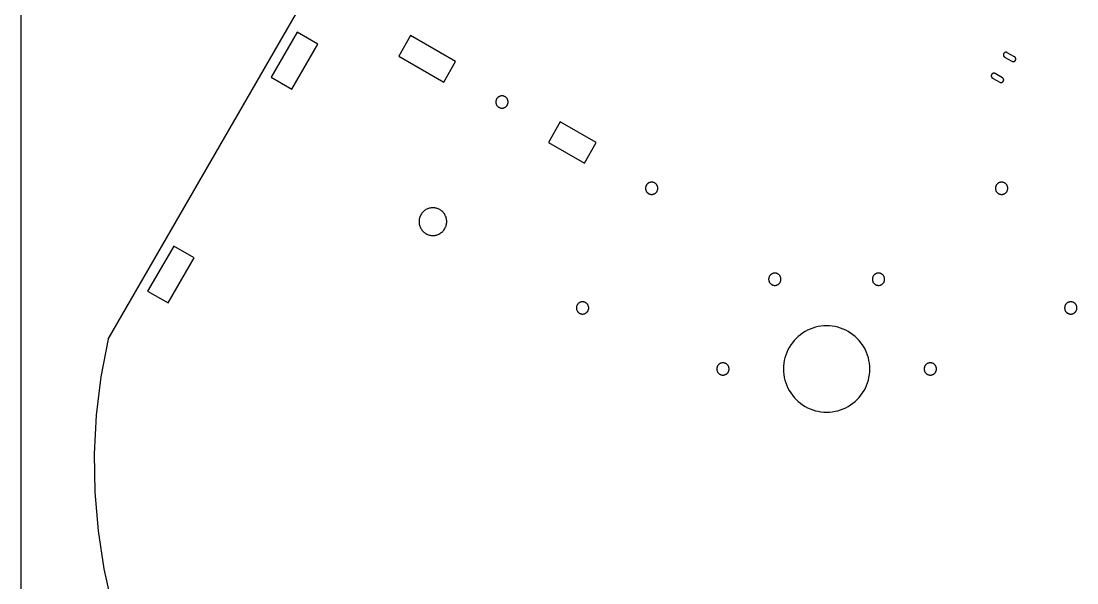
# Model space of a CAD drawing. Extents: x -22.1 to 21.9, y -13.2 to 13.2.
# Drawn here: x -22.09 to -10.07, y 0.51 to 6.91 of the extents above; entities that cross this region are included whole.
import ezdxf

# ---------------------------------------------------------------- set-up
doc = ezdxf.new("R2010")
doc.units = 0
doc.header["$MEASUREMENT"] = 0
doc.layers.get('0').update_dxf_attribs({"linetype": 'CONTINUOUS'})

msp = doc.modelspace()

# ---------------------------------------------------------------- linework, layer by layer
for p, q in [((-22.093, -13.183), (-22.093, 12.848)), ((-21.103, 3.288), (-17.292, 9.89)), ((-18.948, 6.787), (-19.244, 6.274)), ((-18.712, 6.651), (-18.948, 6.787)), ((-17.656, 6.748), (-17.791, 6.514)), ((-17.144, 6.453), (-17.656, 6.748)), ((-19.009, 6.138), (-18.712, 6.651)), ((-17.791, 6.514), (-17.279, 6.219)), ((-10.903, 6.537), (-10.904, 6.535)), ((-10.904, 6.535), (-10.904, 6.533)), ((-10.904, 6.533), (-10.904, 6.531)), ((-10.904, 6.531), (-10.904, 6.529)), ((-10.904, 6.529), (-10.904, 6.527)), ((-10.904, 6.527), (-10.904, 6.525)), ((-10.904, 6.525), (-10.904, 6.524)), ((-10.904, 6.524), (-10.904, 6.522)), ((-10.904, 6.522), (-10.903, 6.52)), ((-10.902, 6.541), (-10.903, 6.539)), ((-10.903, 6.539), (-10.903, 6.537)), ((-10.903, 6.52), (-10.902, 6.518)), ((-10.901, 6.543), (-10.902, 6.541)), ((-10.902, 6.518), (-10.902, 6.516)), ((-10.902, 6.516), (-10.901, 6.514)), ((-10.9, 6.544), (-10.901, 6.543)), ((-10.901, 6.514), (-10.9, 6.513)), ((-10.899, 6.546), (-10.9, 6.544)), ((-10.9, 6.513), (-10.898, 6.511)), ((-10.898, 6.548), (-10.899, 6.546)), ((-10.896, 6.549), (-10.898, 6.548)), ((-10.898, 6.511), (-10.897, 6.509)), ((-10.897, 6.509), (-10.896, 6.508)), ((-10.895, 6.55), (-10.896, 6.549)), ((-10.896, 6.508), (-10.894, 6.507)), ((-10.893, 6.552), (-10.895, 6.55)), ((-10.894, 6.507), (-10.893, 6.505)), ((-10.892, 6.553), (-10.893, 6.552)), ((-10.893, 6.505), (-10.891, 6.504)), ((-10.89, 6.554), (-10.892, 6.553)), ((-10.891, 6.504), (-10.89, 6.503)), ((-10.889, 6.555), (-10.89, 6.554)), ((-10.89, 6.503), (-10.808, 6.456)), ((-10.887, 6.556), (-10.889, 6.555)), ((-10.885, 6.557), (-10.887, 6.556)), ((-10.883, 6.557), (-10.885, 6.557)), ((-10.881, 6.558), (-10.883, 6.557)), ((-10.879, 6.558), (-10.881, 6.558)), ((-10.877, 6.558), (-10.879, 6.558)), ((-10.875, 6.558), (-10.877, 6.558)), ((-10.873, 6.558), (-10.875, 6.558)), ((-10.871, 6.558), (-10.873, 6.558)), ((-10.869, 6.558), (-10.871, 6.558)), ((-10.867, 6.557), (-10.869, 6.558)), ((-10.866, 6.557), (-10.867, 6.557)), ((-10.864, 6.556), (-10.866, 6.557)), ((-10.862, 6.555), (-10.864, 6.556)), ((-10.86, 6.554), (-10.862, 6.555)), ((-10.778, 6.507), (-10.86, 6.554)), ((-10.777, 6.506), (-10.778, 6.507)), ((-10.775, 6.505), (-10.777, 6.506)), ((-10.774, 6.504), (-10.775, 6.505)), ((-10.772, 6.502), (-10.774, 6.504)), ((-10.771, 6.501), (-10.772, 6.502)), ((-10.77, 6.499), (-10.771, 6.501)), ((-10.768, 6.498), (-10.77, 6.499)), ((-10.767, 6.496), (-10.768, 6.498)), ((-10.766, 6.494), (-10.767, 6.496)), ((-10.766, 6.492), (-10.766, 6.494)), ((-17.279, 6.219), (-17.144, 6.453)), ((-10.808, 6.456), (-10.806, 6.455)), ((-10.806, 6.455), (-10.804, 6.454)), ((-10.804, 6.454), (-10.802, 6.454)), ((-10.802, 6.454), (-10.801, 6.453)), ((-10.801, 6.453), (-10.799, 6.453)), ((-10.799, 6.453), (-10.797, 6.452)), ((-10.797, 6.452), (-10.795, 6.452)), ((-10.795, 6.452), (-10.793, 6.452)), ((-10.793, 6.452), (-10.791, 6.452)), ((-10.791, 6.452), (-10.789, 6.452)), ((-10.789, 6.452), (-10.787, 6.453)), ((-10.787, 6.453), (-10.785, 6.453)), ((-10.785, 6.453), (-10.783, 6.454)), ((-10.783, 6.454), (-10.781, 6.454)), ((-10.781, 6.454), (-10.779, 6.455)), ((-10.779, 6.455), (-10.778, 6.456)), ((-10.778, 6.456), (-10.776, 6.457)), ((-10.776, 6.457), (-10.775, 6.459)), ((-10.775, 6.459), (-10.773, 6.46)), ((-10.773, 6.46), (-10.772, 6.461)), ((-10.772, 6.461), (-10.77, 6.463)), ((-10.77, 6.463), (-10.769, 6.464)), ((-10.769, 6.464), (-10.768, 6.466)), ((-10.768, 6.466), (-10.767, 6.468)), ((-10.767, 6.468), (-10.766, 6.469)), ((-10.765, 6.491), (-10.766, 6.492)), ((-10.766, 6.469), (-10.765, 6.471)), ((-10.764, 6.489), (-10.765, 6.491)), ((-10.765, 6.473), (-10.764, 6.475)), ((-10.765, 6.471), (-10.765, 6.473)), ((-10.764, 6.487), (-10.764, 6.489)), ((-10.764, 6.485), (-10.764, 6.487)), ((-10.764, 6.483), (-10.764, 6.485)), ((-10.764, 6.481), (-10.764, 6.483)), ((-10.764, 6.479), (-10.764, 6.481)), ((-10.764, 6.477), (-10.764, 6.479)), ((-10.764, 6.475), (-10.764, 6.477)), ((-19.244, 6.274), (-19.009, 6.138)), ((-11.041, 6.298), (-11.042, 6.296)), ((-11.042, 6.296), (-11.042, 6.294)), ((-11.042, 6.294), (-11.042, 6.292)), ((-11.042, 6.292), (-11.042, 6.29)), ((-11.042, 6.29), (-11.042, 6.288)), ((-11.042, 6.288), (-11.042, 6.286)), ((-11.042, 6.286), (-11.042, 6.284)), ((-11.042, 6.284), (-11.041, 6.282)), ((-11.04, 6.301), (-11.041, 6.3)), ((-11.041, 6.3), (-11.041, 6.298)), ((-11.041, 6.282), (-11.041, 6.281)), ((-11.041, 6.281), (-11.04, 6.279)), ((-11.039, 6.303), (-11.04, 6.301)), ((-11.04, 6.279), (-11.039, 6.277)), ((-11.038, 6.305), (-11.039, 6.303)), ((-11.039, 6.277), (-11.038, 6.275)), ((-11.037, 6.307), (-11.038, 6.305)), ((-11.038, 6.275), (-11.037, 6.274)), ((-11.036, 6.308), (-11.037, 6.307)), ((-11.037, 6.274), (-11.036, 6.272)), ((-11.035, 6.31), (-11.036, 6.308)), ((-11.036, 6.272), (-11.035, 6.271)), ((-11.034, 6.311), (-11.035, 6.31)), ((-11.035, 6.271), (-11.034, 6.269)), ((-11.032, 6.312), (-11.034, 6.311)), ((-11.034, 6.269), (-11.032, 6.268)), ((-11.031, 6.314), (-11.032, 6.312)), ((-11.032, 6.268), (-11.031, 6.267)), ((-11.029, 6.315), (-11.031, 6.314)), ((-11.031, 6.267), (-11.029, 6.266)), ((-11.027, 6.316), (-11.029, 6.315)), ((-11.029, 6.266), (-11.027, 6.265)), ((-11.026, 6.317), (-11.027, 6.316)), ((-11.027, 6.265), (-10.946, 6.217)), ((-11.024, 6.317), (-11.026, 6.317)), ((-11.022, 6.318), (-11.024, 6.317)), ((-11.02, 6.319), (-11.022, 6.318)), ((-11.018, 6.319), (-11.02, 6.319)), ((-11.017, 6.319), (-11.018, 6.319)), ((-11.015, 6.32), (-11.017, 6.319)), ((-11.013, 6.32), (-11.015, 6.32)), ((-11.011, 6.32), (-11.013, 6.32)), ((-11.009, 6.319), (-11.011, 6.32)), ((-11.007, 6.319), (-11.009, 6.319)), ((-11.005, 6.319), (-11.007, 6.319)), ((-11.003, 6.318), (-11.005, 6.319)), ((-11.001, 6.317), (-11.003, 6.318)), ((-11, 6.317), (-11.001, 6.317)), ((-10.998, 6.316), (-11, 6.317)), ((-10.916, 6.268), (-10.998, 6.316)), ((-10.914, 6.267), (-10.916, 6.268)), ((-10.913, 6.266), (-10.914, 6.267)), ((-10.911, 6.265), (-10.913, 6.266)), ((-10.91, 6.264), (-10.911, 6.265)), ((-10.909, 6.262), (-10.91, 6.264)), ((-10.907, 6.261), (-10.909, 6.262)), ((-10.906, 6.259), (-10.907, 6.261)), ((-10.905, 6.258), (-10.906, 6.259)), ((-10.904, 6.256), (-10.905, 6.258)), ((-10.904, 6.254), (-10.904, 6.256)), ((-10.903, 6.252), (-10.904, 6.254)), ((-10.946, 6.217), (-10.944, 6.216)), ((-10.944, 6.216), (-10.942, 6.216)), ((-10.942, 6.216), (-10.94, 6.215)), ((-10.94, 6.215), (-10.939, 6.214)), ((-10.939, 6.214), (-10.937, 6.214)), ((-10.937, 6.214), (-10.935, 6.214)), ((-10.935, 6.214), (-10.933, 6.213)), ((-10.933, 6.213), (-10.931, 6.213)), ((-10.931, 6.213), (-10.929, 6.213)), ((-10.929, 6.213), (-10.927, 6.214)), ((-10.927, 6.214), (-10.925, 6.214)), ((-10.925, 6.214), (-10.923, 6.214)), ((-10.923, 6.214), (-10.921, 6.215)), ((-10.921, 6.215), (-10.92, 6.216)), ((-10.92, 6.216), (-10.918, 6.216)), ((-10.918, 6.216), (-10.916, 6.217)), ((-10.916, 6.217), (-10.914, 6.218)), ((-10.914, 6.218), (-10.913, 6.219)), ((-10.913, 6.219), (-10.911, 6.221)), ((-10.911, 6.221), (-10.91, 6.222)), ((-10.91, 6.222), (-10.909, 6.223)), ((-10.909, 6.223), (-10.907, 6.225)), ((-10.907, 6.225), (-10.906, 6.226)), ((-10.906, 6.226), (-10.905, 6.228)), ((-10.905, 6.228), (-10.904, 6.23)), ((-10.904, 6.232), (-10.903, 6.233)), ((-10.904, 6.23), (-10.904, 6.232)), ((-10.902, 6.251), (-10.903, 6.252)), ((-10.903, 6.233), (-10.902, 6.235)), ((-10.902, 6.249), (-10.902, 6.251)), ((-10.902, 6.247), (-10.902, 6.249)), ((-10.901, 6.245), (-10.902, 6.247)), ((-10.902, 6.239), (-10.901, 6.241)), ((-10.902, 6.237), (-10.902, 6.239)), ((-10.902, 6.235), (-10.902, 6.237)), ((-10.901, 6.243), (-10.901, 6.245)), ((-10.901, 6.241), (-10.901, 6.243)), ((-16.681, 6.014), (-16.683, 6.01)), ((-16.68, 6.018), (-16.681, 6.014)), ((-16.678, 6.022), (-16.68, 6.018)), ((-16.676, 6.026), (-16.678, 6.022)), ((-16.673, 6.03), (-16.676, 6.026)), ((-16.671, 6.034), (-16.673, 6.03)), ((-16.668, 6.037), (-16.671, 6.034)), ((-16.665, 6.041), (-16.668, 6.037)), ((-16.661, 6.044), (-16.665, 6.041)), ((-16.658, 6.047), (-16.661, 6.044)), ((-16.654, 6.05), (-16.658, 6.047)), ((-16.65, 6.052), (-16.654, 6.05)), ((-16.646, 6.054), (-16.65, 6.052)), ((-16.642, 6.056), (-16.646, 6.054)), ((-16.638, 6.058), (-16.642, 6.056)), ((-16.633, 6.059), (-16.638, 6.058)), ((-16.629, 6.06), (-16.633, 6.059)), ((-16.624, 6.061), (-16.629, 6.06)), ((-16.62, 6.061), (-16.624, 6.061)), ((-16.615, 6.061), (-16.62, 6.061)), ((-16.611, 6.061), (-16.615, 6.061)), ((-16.606, 6.061), (-16.611, 6.061)), ((-16.602, 6.06), (-16.606, 6.061)), ((-16.597, 6.059), (-16.602, 6.06)), ((-16.593, 6.058), (-16.597, 6.059)), ((-16.588, 6.056), (-16.593, 6.058)), ((-16.584, 6.054), (-16.588, 6.056)), ((-16.58, 6.052), (-16.584, 6.054)), ((-16.576, 6.05), (-16.58, 6.052)), ((-16.573, 6.047), (-16.576, 6.05)), ((-16.569, 6.044), (-16.573, 6.047)), ((-16.566, 6.041), (-16.569, 6.044)), ((-16.563, 6.037), (-16.566, 6.041)), ((-16.56, 6.034), (-16.563, 6.037)), ((-16.557, 6.03), (-16.56, 6.034)), ((-16.555, 6.026), (-16.557, 6.03)), ((-16.552, 6.022), (-16.555, 6.026)), ((-16.551, 6.018), (-16.552, 6.022)), ((-16.549, 6.014), (-16.551, 6.018)), ((-16.548, 6.01), (-16.549, 6.014)), ((-16.684, 6.001), (-16.685, 5.996)), ((-16.685, 5.996), (-16.685, 5.991)), ((-16.685, 5.991), (-16.685, 5.987)), ((-16.685, 5.987), (-16.684, 5.982)), ((-16.683, 6.01), (-16.684, 6.005)), ((-16.684, 6.005), (-16.684, 6.001)), ((-16.684, 5.982), (-16.684, 5.978)), ((-16.684, 5.978), (-16.683, 5.973)), ((-16.683, 5.973), (-16.681, 5.969)), ((-16.681, 5.969), (-16.68, 5.965)), ((-16.68, 5.965), (-16.678, 5.961)), ((-16.678, 5.961), (-16.676, 5.956)), ((-16.676, 5.956), (-16.673, 5.953)), ((-16.673, 5.953), (-16.671, 5.949)), ((-16.671, 5.949), (-16.668, 5.945)), ((-16.668, 5.945), (-16.665, 5.942)), ((-16.665, 5.942), (-16.661, 5.939)), ((-16.661, 5.939), (-16.658, 5.936)), ((-16.658, 5.936), (-16.654, 5.933)), ((-16.654, 5.933), (-16.65, 5.931)), ((-16.65, 5.931), (-16.646, 5.929)), ((-16.646, 5.929), (-16.642, 5.927)), ((-16.642, 5.927), (-16.638, 5.925)), ((-16.638, 5.925), (-16.633, 5.924)), ((-16.633, 5.924), (-16.629, 5.923)), ((-16.629, 5.923), (-16.624, 5.922)), ((-16.624, 5.922), (-16.62, 5.922)), ((-16.62, 5.922), (-16.615, 5.922)), ((-16.615, 5.922), (-16.611, 5.922)), ((-16.611, 5.922), (-16.606, 5.922)), ((-16.606, 5.922), (-16.602, 5.923)), ((-16.602, 5.923), (-16.597, 5.924)), ((-16.597, 5.924), (-16.593, 5.925)), ((-16.593, 5.925), (-16.588, 5.927)), ((-16.588, 5.927), (-16.584, 5.929)), ((-16.584, 5.929), (-16.58, 5.931)), ((-16.58, 5.931), (-16.576, 5.933)), ((-16.576, 5.933), (-16.573, 5.936)), ((-16.573, 5.936), (-16.569, 5.939)), ((-16.569, 5.939), (-16.566, 5.942)), ((-16.566, 5.942), (-16.563, 5.945)), ((-16.563, 5.945), (-16.56, 5.949)), ((-16.56, 5.949), (-16.557, 5.953)), ((-16.557, 5.953), (-16.555, 5.956)), ((-16.555, 5.956), (-16.552, 5.961)), ((-16.552, 5.961), (-16.551, 5.965)), ((-16.551, 5.965), (-16.549, 5.969)), ((-16.549, 5.969), (-16.548, 5.973)), ((-16.547, 6.005), (-16.548, 6.01)), ((-16.548, 5.973), (-16.547, 5.978)), ((-16.546, 6.001), (-16.547, 6.005)), ((-16.547, 5.978), (-16.546, 5.982)), ((-16.545, 5.996), (-16.546, 6.001)), ((-16.546, 5.982), (-16.545, 5.987)), ((-16.545, 5.991), (-16.545, 5.996)), ((-16.545, 5.987), (-16.545, 5.991)), ((-15.951, 5.764), (-16.086, 5.53)), ((-15.542, 5.528), (-15.951, 5.764)), ((-16.086, 5.53), (-15.677, 5.294)), ((-15.677, 5.294), (-15.542, 5.528)), ((-14.963, 5.053), (-14.966, 5.05)), ((-14.96, 5.057), (-14.963, 5.053)), ((-14.956, 5.06), (-14.96, 5.057)), ((-14.953, 5.063), (-14.956, 5.06)), ((-14.949, 5.065), (-14.953, 5.063)), ((-14.945, 5.068), (-14.949, 5.065)), ((-14.941, 5.07), (-14.945, 5.068)), ((-14.937, 5.072), (-14.941, 5.07)), ((-14.933, 5.073), (-14.937, 5.072)), ((-14.928, 5.075), (-14.933, 5.073)), ((-14.924, 5.076), (-14.928, 5.075)), ((-14.919, 5.076), (-14.924, 5.076)), ((-14.915, 5.077), (-14.919, 5.076)), ((-14.91, 5.077), (-14.915, 5.077)), ((-14.906, 5.077), (-14.91, 5.077)), ((-14.901, 5.076), (-14.906, 5.077)), ((-14.897, 5.076), (-14.901, 5.076)), ((-14.892, 5.075), (-14.897, 5.076)), ((-14.888, 5.073), (-14.892, 5.075)), ((-14.884, 5.072), (-14.888, 5.073)), ((-14.879, 5.07), (-14.884, 5.072)), ((-14.875, 5.068), (-14.879, 5.07)), ((-14.872, 5.065), (-14.875, 5.068)), ((-14.868, 5.063), (-14.872, 5.065)), ((-14.864, 5.06), (-14.868, 5.063)), ((-14.861, 5.057), (-14.864, 5.06)), ((-14.858, 5.053), (-14.861, 5.057)), ((-14.855, 5.05), (-14.858, 5.053)), ((-10.977, 5.053), (-10.98, 5.05)), ((-10.974, 5.057), (-10.977, 5.053)), ((-10.97, 5.06), (-10.974, 5.057)), ((-10.967, 5.063), (-10.97, 5.06)), ((-10.963, 5.065), (-10.967, 5.063)), ((-10.959, 5.068), (-10.963, 5.065)), ((-10.955, 5.07), (-10.959, 5.068)), ((-10.951, 5.072), (-10.955, 5.07)), ((-10.947, 5.073), (-10.951, 5.072)), ((-10.942, 5.075), (-10.947, 5.073)), ((-10.938, 5.076), (-10.942, 5.075)), ((-10.934, 5.076), (-10.938, 5.076)), ((-10.929, 5.077), (-10.934, 5.076)), ((-10.924, 5.077), (-10.929, 5.077)), ((-10.92, 5.077), (-10.924, 5.077)), ((-10.915, 5.076), (-10.92, 5.077)), ((-10.911, 5.076), (-10.915, 5.076)), ((-10.906, 5.075), (-10.911, 5.076)), ((-10.902, 5.073), (-10.906, 5.075)), ((-10.898, 5.072), (-10.902, 5.073)), ((-10.893, 5.07), (-10.898, 5.072)), ((-10.889, 5.068), (-10.893, 5.07)), ((-10.886, 5.065), (-10.889, 5.068)), ((-10.882, 5.063), (-10.886, 5.065)), ((-10.878, 5.06), (-10.882, 5.063)), ((-10.875, 5.057), (-10.878, 5.06)), ((-10.872, 5.053), (-10.875, 5.057)), ((-10.869, 5.05), (-10.872, 5.053)), ((-14.979, 5.021), (-14.98, 5.016)), ((-14.98, 5.016), (-14.98, 5.012)), ((-14.98, 5.012), (-14.98, 5.007)), ((-14.98, 5.007), (-14.98, 5.003)), ((-14.98, 5.003), (-14.98, 4.998)), ((-14.98, 4.998), (-14.979, 4.994)), ((-14.978, 5.025), (-14.979, 5.021)), ((-14.979, 4.994), (-14.978, 4.989)), ((-14.977, 5.03), (-14.978, 5.025)), ((-14.978, 4.989), (-14.977, 4.985)), ((-14.975, 5.034), (-14.977, 5.03)), ((-14.977, 4.985), (-14.975, 4.98)), ((-14.973, 5.038), (-14.975, 5.034)), ((-14.975, 4.98), (-14.973, 4.976)), ((-14.971, 5.042), (-14.973, 5.038)), ((-14.973, 4.976), (-14.971, 4.972)), ((-14.968, 5.046), (-14.971, 5.042)), ((-14.971, 4.972), (-14.968, 4.968)), ((-14.966, 5.05), (-14.968, 5.046)), ((-14.968, 4.968), (-14.966, 4.965)), ((-14.966, 4.965), (-14.963, 4.961)), ((-14.963, 4.961), (-14.96, 4.958)), ((-14.96, 4.958), (-14.956, 4.955)), ((-14.956, 4.955), (-14.953, 4.952)), ((-14.953, 4.952), (-14.949, 4.949)), ((-14.949, 4.949), (-14.945, 4.947)), ((-14.945, 4.947), (-14.941, 4.944)), ((-14.941, 4.944), (-14.937, 4.943)), ((-14.937, 4.943), (-14.933, 4.941)), ((-14.933, 4.941), (-14.928, 4.94)), ((-14.928, 4.94), (-14.924, 4.939)), ((-14.924, 4.939), (-14.919, 4.938)), ((-14.919, 4.938), (-14.915, 4.937)), ((-14.915, 4.937), (-14.91, 4.937)), ((-14.91, 4.937), (-14.906, 4.937)), ((-14.906, 4.937), (-14.901, 4.938)), ((-14.901, 4.938), (-14.897, 4.939)), ((-14.897, 4.939), (-14.892, 4.94)), ((-14.892, 4.94), (-14.888, 4.941)), ((-14.888, 4.941), (-14.884, 4.943)), ((-14.884, 4.943), (-14.879, 4.944)), ((-14.879, 4.944), (-14.875, 4.947)), ((-14.875, 4.947), (-14.872, 4.949)), ((-14.872, 4.949), (-14.868, 4.952)), ((-14.868, 4.952), (-14.864, 4.955)), ((-14.864, 4.955), (-14.861, 4.958)), ((-14.861, 4.958), (-14.858, 4.961)), ((-14.858, 4.961), (-14.855, 4.965)), ((-14.852, 5.046), (-14.855, 5.05)), ((-14.855, 4.965), (-14.852, 4.968)), ((-14.85, 5.042), (-14.852, 5.046)), ((-14.852, 4.968), (-14.85, 4.972)), ((-14.848, 5.038), (-14.85, 5.042)), ((-14.85, 4.972), (-14.848, 4.976)), ((-14.846, 5.034), (-14.848, 5.038)), ((-14.848, 4.976), (-14.846, 4.98)), ((-14.844, 5.03), (-14.846, 5.034)), ((-14.846, 4.98), (-14.844, 4.985)), ((-14.843, 5.025), (-14.844, 5.03)), ((-14.844, 4.985), (-14.843, 4.989)), ((-14.842, 5.021), (-14.843, 5.025)), ((-14.843, 4.989), (-14.842, 4.994)), ((-14.841, 5.016), (-14.842, 5.021)), ((-14.842, 4.994), (-14.841, 4.998)), ((-14.841, 5.012), (-14.841, 5.016)), ((-14.84, 5.007), (-14.841, 5.012)), ((-14.841, 5.003), (-14.84, 5.007)), ((-14.841, 4.998), (-14.841, 5.003)), ((-10.993, 5.021), (-10.994, 5.016)), ((-10.994, 5.016), (-10.994, 5.012)), ((-10.994, 5.012), (-10.994, 5.007)), ((-10.994, 5.007), (-10.994, 5.003)), ((-10.994, 5.003), (-10.994, 4.998)), ((-10.994, 4.998), (-10.993, 4.994)), ((-10.992, 5.025), (-10.993, 5.021)), ((-10.993, 4.994), (-10.992, 4.989)), ((-10.991, 5.03), (-10.992, 5.025)), ((-10.992, 4.989), (-10.991, 4.985)), ((-10.989, 5.034), (-10.991, 5.03)), ((-10.991, 4.985), (-10.989, 4.98)), ((-10.987, 5.038), (-10.989, 5.034)), ((-10.989, 4.98), (-10.987, 4.976)), ((-10.985, 5.042), (-10.987, 5.038)), ((-10.987, 4.976), (-10.985, 4.972)), ((-10.983, 5.046), (-10.985, 5.042)), ((-10.985, 4.972), (-10.983, 4.968)), ((-10.98, 5.05), (-10.983, 5.046)), ((-10.983, 4.968), (-10.98, 4.965)), ((-10.98, 4.965), (-10.977, 4.961)), ((-10.977, 4.961), (-10.974, 4.958)), ((-10.974, 4.958), (-10.97, 4.955)), ((-10.97, 4.955), (-10.967, 4.952)), ((-10.967, 4.952), (-10.963, 4.949)), ((-10.963, 4.949), (-10.959, 4.947)), ((-10.959, 4.947), (-10.955, 4.944)), ((-10.955, 4.944), (-10.951, 4.943)), ((-10.951, 4.943), (-10.947, 4.941)), ((-10.947, 4.941), (-10.942, 4.94)), ((-10.942, 4.94), (-10.938, 4.939)), ((-10.938, 4.939), (-10.934, 4.938)), ((-10.934, 4.938), (-10.929, 4.937)), ((-10.929, 4.937), (-10.924, 4.937)), ((-10.924, 4.937), (-10.92, 4.937)), ((-10.92, 4.937), (-10.915, 4.938)), ((-10.915, 4.938), (-10.911, 4.939)), ((-10.911, 4.939), (-10.906, 4.94)), ((-10.906, 4.94), (-10.902, 4.941)), ((-10.902, 4.941), (-10.898, 4.943)), ((-10.898, 4.943), (-10.893, 4.944)), ((-10.893, 4.944), (-10.889, 4.947)), ((-10.889, 4.947), (-10.886, 4.949)), ((-10.886, 4.949), (-10.882, 4.952)), ((-10.882, 4.952), (-10.878, 4.955)), ((-10.878, 4.955), (-10.875, 4.958)), ((-10.875, 4.958), (-10.872, 4.961)), ((-10.872, 4.961), (-10.869, 4.965)), ((-10.866, 5.046), (-10.869, 5.05)), ((-10.869, 4.965), (-10.866, 4.968)), ((-10.864, 5.042), (-10.866, 5.046)), ((-10.866, 4.968), (-10.864, 4.972)), ((-10.862, 5.038), (-10.864, 5.042)), ((-10.864, 4.972), (-10.862, 4.976)), ((-10.86, 5.034), (-10.862, 5.038)), ((-10.862, 4.976), (-10.86, 4.98)), ((-10.858, 5.03), (-10.86, 5.034)), ((-10.86, 4.98), (-10.858, 4.985)), ((-10.857, 5.025), (-10.858, 5.03)), ((-10.858, 4.985), (-10.857, 4.989)), ((-10.856, 5.021), (-10.857, 5.025)), ((-10.857, 4.989), (-10.856, 4.994)), ((-10.855, 5.016), (-10.856, 5.021)), ((-10.856, 4.994), (-10.855, 4.998)), ((-10.855, 5.012), (-10.855, 5.016)), ((-10.855, 5.007), (-10.855, 5.012)), ((-10.855, 5.003), (-10.855, 5.007)), ((-10.855, 4.998), (-10.855, 5.003)), ((-17.544, 4.697), (-17.548, 4.688)), ((-17.539, 4.706), (-17.544, 4.697)), ((-17.533, 4.715), (-17.539, 4.706)), ((-17.527, 4.723), (-17.533, 4.715)), ((-17.521, 4.731), (-17.527, 4.723)), ((-17.514, 4.739), (-17.521, 4.731)), ((-17.506, 4.746), (-17.514, 4.739)), ((-17.498, 4.753), (-17.506, 4.746)), ((-17.49, 4.759), (-17.498, 4.753)), ((-17.481, 4.764), (-17.49, 4.759)), ((-17.472, 4.769), (-17.481, 4.764)), ((-17.463, 4.773), (-17.472, 4.769)), ((-17.453, 4.777), (-17.463, 4.773)), ((-17.443, 4.78), (-17.453, 4.777)), ((-17.433, 4.782), (-17.443, 4.78)), ((-17.423, 4.784), (-17.433, 4.782)), ((-17.413, 4.785), (-17.423, 4.784)), ((-17.403, 4.785), (-17.413, 4.785)), ((-17.392, 4.785), (-17.403, 4.785)), ((-17.382, 4.784), (-17.392, 4.785)), ((-17.372, 4.782), (-17.382, 4.784)), ((-17.362, 4.78), (-17.372, 4.782)), ((-17.352, 4.777), (-17.362, 4.78)), ((-17.342, 4.773), (-17.352, 4.777)), ((-17.333, 4.769), (-17.342, 4.773)), ((-17.324, 4.764), (-17.333, 4.769)), ((-17.315, 4.759), (-17.324, 4.764)), ((-17.307, 4.753), (-17.315, 4.759)), ((-17.299, 4.746), (-17.307, 4.753)), ((-17.291, 4.739), (-17.299, 4.746)), ((-17.284, 4.731), (-17.291, 4.739)), ((-17.278, 4.723), (-17.284, 4.731)), ((-17.272, 4.715), (-17.278, 4.723)), ((-17.266, 4.706), (-17.272, 4.715)), ((-17.261, 4.697), (-17.266, 4.706)), ((-17.257, 4.688), (-17.261, 4.697)), ((-17.559, 4.648), (-17.56, 4.638)), ((-17.56, 4.638), (-17.56, 4.628)), ((-17.56, 4.628), (-17.56, 4.617)), ((-17.56, 4.617), (-17.559, 4.607)), ((-17.557, 4.658), (-17.559, 4.648)), ((-17.559, 4.607), (-17.557, 4.597)), ((-17.555, 4.668), (-17.557, 4.658)), ((-17.557, 4.597), (-17.555, 4.587)), ((-17.552, 4.678), (-17.555, 4.668)), ((-17.555, 4.587), (-17.552, 4.577)), ((-17.548, 4.688), (-17.552, 4.678)), ((-17.552, 4.577), (-17.548, 4.567)), ((-17.253, 4.678), (-17.257, 4.688)), ((-17.257, 4.567), (-17.253, 4.577)), ((-17.25, 4.668), (-17.253, 4.678)), ((-17.253, 4.577), (-17.25, 4.587)), ((-17.248, 4.658), (-17.25, 4.668)), ((-17.25, 4.587), (-17.248, 4.597)), ((-17.246, 4.648), (-17.248, 4.658)), ((-17.248, 4.597), (-17.246, 4.607)), ((-17.245, 4.638), (-17.246, 4.648)), ((-17.246, 4.607), (-17.245, 4.617)), ((-17.245, 4.628), (-17.245, 4.638)), ((-17.245, 4.617), (-17.245, 4.628)), ((-17.548, 4.567), (-17.544, 4.558)), ((-17.544, 4.558), (-17.539, 4.549)), ((-17.539, 4.549), (-17.533, 4.54)), ((-17.533, 4.54), (-17.527, 4.532)), ((-17.527, 4.532), (-17.521, 4.524)), ((-17.521, 4.524), (-17.514, 4.516)), ((-17.514, 4.516), (-17.506, 4.509)), ((-17.506, 4.509), (-17.498, 4.503)), ((-17.498, 4.503), (-17.49, 4.497)), ((-17.49, 4.497), (-17.481, 4.491)), ((-17.481, 4.491), (-17.472, 4.486)), ((-17.472, 4.486), (-17.463, 4.482)), ((-17.463, 4.482), (-17.453, 4.478)), ((-17.453, 4.478), (-17.443, 4.475)), ((-17.443, 4.475), (-17.433, 4.473)), ((-17.433, 4.473), (-17.423, 4.471)), ((-17.423, 4.471), (-17.413, 4.47)), ((-17.413, 4.47), (-17.403, 4.47)), ((-17.403, 4.47), (-17.392, 4.47)), ((-17.392, 4.47), (-17.382, 4.471)), ((-17.382, 4.471), (-17.372, 4.473)), ((-17.372, 4.473), (-17.362, 4.475)), ((-17.362, 4.475), (-17.352, 4.478)), ((-17.352, 4.478), (-17.342, 4.482)), ((-17.342, 4.482), (-17.333, 4.486)), ((-17.333, 4.486), (-17.324, 4.491)), ((-17.324, 4.491), (-17.315, 4.497)), ((-17.315, 4.497), (-17.307, 4.503)), ((-17.307, 4.503), (-17.299, 4.509)), ((-17.299, 4.509), (-17.291, 4.516)), ((-17.291, 4.516), (-17.284, 4.524)), ((-17.284, 4.524), (-17.278, 4.532)), ((-17.278, 4.532), (-17.272, 4.54)), ((-17.272, 4.54), (-17.266, 4.549)), ((-17.266, 4.549), (-17.261, 4.558)), ((-17.261, 4.558), (-17.257, 4.567)), ((-20.355, 4.349), (-20.652, 3.836)), ((-20.12, 4.213), (-20.355, 4.349)), ((-20.416, 3.7), (-20.12, 4.213)), ((-13.577, 3.979), (-13.578, 3.975)), ((-13.578, 3.975), (-13.578, 3.97)), ((-13.578, 3.97), (-13.578, 3.966)), ((-13.576, 3.984), (-13.577, 3.979)), ((-13.575, 3.988), (-13.576, 3.984)), ((-13.574, 3.993), (-13.575, 3.988)), ((-13.572, 3.997), (-13.574, 3.993)), ((-13.571, 4.001), (-13.572, 3.997)), ((-13.568, 4.005), (-13.571, 4.001)), ((-13.566, 4.009), (-13.568, 4.005)), ((-13.563, 4.013), (-13.566, 4.009)), ((-13.56, 4.016), (-13.563, 4.013)), ((-13.557, 4.02), (-13.56, 4.016)), ((-13.554, 4.023), (-13.557, 4.02)), ((-13.55, 4.026), (-13.554, 4.023)), ((-13.547, 4.028), (-13.55, 4.026)), ((-13.543, 4.031), (-13.547, 4.028)), ((-13.539, 4.033), (-13.543, 4.031)), ((-13.535, 4.035), (-13.539, 4.033)), ((-13.53, 4.036), (-13.535, 4.035)), ((-13.526, 4.038), (-13.53, 4.036)), ((-13.522, 4.039), (-13.526, 4.038)), ((-13.517, 4.039), (-13.522, 4.039)), ((-13.513, 4.04), (-13.517, 4.039)), ((-13.508, 4.04), (-13.513, 4.04)), ((-13.503, 4.04), (-13.508, 4.04)), ((-13.499, 4.039), (-13.503, 4.04)), ((-13.494, 4.039), (-13.499, 4.039)), ((-13.49, 4.038), (-13.494, 4.039)), ((-13.485, 4.036), (-13.49, 4.038)), ((-13.481, 4.035), (-13.485, 4.036)), ((-13.477, 4.033), (-13.481, 4.035)), ((-13.473, 4.031), (-13.477, 4.033)), ((-13.469, 4.028), (-13.473, 4.031)), ((-13.465, 4.026), (-13.469, 4.028)), ((-13.462, 4.023), (-13.465, 4.026)), ((-13.459, 4.02), (-13.462, 4.023)), ((-13.455, 4.016), (-13.459, 4.02)), ((-13.452, 4.013), (-13.455, 4.016)), ((-13.45, 4.009), (-13.452, 4.013)), ((-13.447, 4.005), (-13.45, 4.009)), ((-13.445, 4.001), (-13.447, 4.005)), ((-13.443, 3.997), (-13.445, 4.001)), ((-13.442, 3.993), (-13.443, 3.997)), ((-13.44, 3.988), (-13.442, 3.993)), ((-13.439, 3.984), (-13.44, 3.988)), ((-13.439, 3.979), (-13.439, 3.984)), ((-13.438, 3.975), (-13.439, 3.979)), ((-13.438, 3.97), (-13.438, 3.975)), ((-13.438, 3.966), (-13.438, 3.97)), ((-12.396, 3.979), (-12.397, 3.975)), ((-12.397, 3.975), (-12.397, 3.97)), ((-12.397, 3.97), (-12.397, 3.966)), ((-12.395, 3.984), (-12.396, 3.979)), ((-12.394, 3.988), (-12.395, 3.984)), ((-12.393, 3.993), (-12.394, 3.988)), ((-12.391, 3.997), (-12.393, 3.993)), ((-12.39, 4.001), (-12.391, 3.997)), ((-12.387, 4.005), (-12.39, 4.001)), ((-12.385, 4.009), (-12.387, 4.005)), ((-12.382, 4.013), (-12.385, 4.009)), ((-12.379, 4.016), (-12.382, 4.013)), ((-12.376, 4.02), (-12.379, 4.016)), ((-12.373, 4.023), (-12.376, 4.02)), ((-12.369, 4.026), (-12.373, 4.023)), ((-12.366, 4.028), (-12.369, 4.026)), ((-12.362, 4.031), (-12.366, 4.028)), ((-12.358, 4.033), (-12.362, 4.031)), ((-12.354, 4.035), (-12.358, 4.033)), ((-12.349, 4.036), (-12.354, 4.035)), ((-12.345, 4.038), (-12.349, 4.036)), ((-12.34, 4.039), (-12.345, 4.038)), ((-12.336, 4.039), (-12.34, 4.039)), ((-12.331, 4.04), (-12.336, 4.039)), ((-12.327, 4.04), (-12.331, 4.04)), ((-12.322, 4.04), (-12.327, 4.04)), ((-12.318, 4.039), (-12.322, 4.04)), ((-12.313, 4.039), (-12.318, 4.039)), ((-12.309, 4.038), (-12.313, 4.039)), ((-12.304, 4.036), (-12.309, 4.038)), ((-12.3, 4.035), (-12.304, 4.036)), ((-12.296, 4.033), (-12.3, 4.035)), ((-12.292, 4.031), (-12.296, 4.033)), ((-12.288, 4.028), (-12.292, 4.031)), ((-12.284, 4.026), (-12.288, 4.028)), ((-12.281, 4.023), (-12.284, 4.026)), ((-12.277, 4.02), (-12.281, 4.023)), ((-12.274, 4.016), (-12.277, 4.02)), ((-12.271, 4.013), (-12.274, 4.016)), ((-12.269, 4.009), (-12.271, 4.013)), ((-12.266, 4.005), (-12.269, 4.009)), ((-12.264, 4.001), (-12.266, 4.005)), ((-12.262, 3.997), (-12.264, 4.001)), ((-12.261, 3.993), (-12.262, 3.997)), ((-12.259, 3.988), (-12.261, 3.993)), ((-12.258, 3.984), (-12.259, 3.988)), ((-12.258, 3.979), (-12.258, 3.984)), ((-12.257, 3.975), (-12.258, 3.979)), ((-12.257, 3.97), (-12.257, 3.975)), ((-12.257, 3.966), (-12.257, 3.97)), ((-13.578, 3.966), (-13.577, 3.961)), ((-13.577, 3.961), (-13.576, 3.957)), ((-13.576, 3.957), (-13.575, 3.952)), ((-13.575, 3.952), (-13.574, 3.948)), ((-13.574, 3.948), (-13.572, 3.943)), ((-13.572, 3.943), (-13.571, 3.939)), ((-13.571, 3.939), (-13.568, 3.935)), ((-13.568, 3.935), (-13.566, 3.931)), ((-13.566, 3.931), (-13.563, 3.928)), ((-13.563, 3.928), (-13.56, 3.924)), ((-13.56, 3.924), (-13.557, 3.921)), ((-13.557, 3.921), (-13.554, 3.918)), ((-13.554, 3.918), (-13.55, 3.915)), ((-13.55, 3.915), (-13.547, 3.912)), ((-13.547, 3.912), (-13.543, 3.91)), ((-13.543, 3.91), (-13.539, 3.907)), ((-13.539, 3.907), (-13.535, 3.906)), ((-13.535, 3.906), (-13.53, 3.904)), ((-13.53, 3.904), (-13.526, 3.903)), ((-13.526, 3.903), (-13.522, 3.902)), ((-13.522, 3.902), (-13.517, 3.901)), ((-13.517, 3.901), (-13.513, 3.9)), ((-13.513, 3.9), (-13.508, 3.9)), ((-13.508, 3.9), (-13.503, 3.9)), ((-13.503, 3.9), (-13.499, 3.901)), ((-13.499, 3.901), (-13.494, 3.902)), ((-13.494, 3.902), (-13.49, 3.903)), ((-13.49, 3.903), (-13.485, 3.904)), ((-13.485, 3.904), (-13.481, 3.906)), ((-13.481, 3.906), (-13.477, 3.907)), ((-13.477, 3.907), (-13.473, 3.91)), ((-13.473, 3.91), (-13.469, 3.912)), ((-13.469, 3.912), (-13.465, 3.915)), ((-13.465, 3.915), (-13.462, 3.918)), ((-13.462, 3.918), (-13.459, 3.921)), ((-13.459, 3.921), (-13.455, 3.924)), ((-13.455, 3.924), (-13.452, 3.928)), ((-13.452, 3.928), (-13.45, 3.931)), ((-13.45, 3.931), (-13.447, 3.935)), ((-13.447, 3.935), (-13.445, 3.939)), ((-13.445, 3.939), (-13.443, 3.943)), ((-13.443, 3.943), (-13.442, 3.948)), ((-13.442, 3.948), (-13.44, 3.952)), ((-13.44, 3.952), (-13.439, 3.957)), ((-13.439, 3.961), (-13.438, 3.966)), ((-13.439, 3.957), (-13.439, 3.961)), ((-12.397, 3.966), (-12.396, 3.961)), ((-12.396, 3.961), (-12.395, 3.957)), ((-12.395, 3.957), (-12.394, 3.952)), ((-12.394, 3.952), (-12.393, 3.948)), ((-12.393, 3.948), (-12.391, 3.943)), ((-12.391, 3.943), (-12.39, 3.939)), ((-12.39, 3.939), (-12.387, 3.935)), ((-12.387, 3.935), (-12.385, 3.931)), ((-12.385, 3.931), (-12.382, 3.928)), ((-12.382, 3.928), (-12.379, 3.924)), ((-12.379, 3.924), (-12.376, 3.921)), ((-12.376, 3.921), (-12.373, 3.918)), ((-12.373, 3.918), (-12.369, 3.915)), ((-12.369, 3.915), (-12.366, 3.912)), ((-12.366, 3.912), (-12.362, 3.91)), ((-12.362, 3.91), (-12.358, 3.907)), ((-12.358, 3.907), (-12.354, 3.906)), ((-12.354, 3.906), (-12.349, 3.904)), ((-12.349, 3.904), (-12.345, 3.903)), ((-12.345, 3.903), (-12.34, 3.902)), ((-12.34, 3.902), (-12.336, 3.901)), ((-12.336, 3.901), (-12.331, 3.9)), ((-12.331, 3.9), (-12.327, 3.9)), ((-12.327, 3.9), (-12.322, 3.9)), ((-12.322, 3.9), (-12.318, 3.901)), ((-12.318, 3.901), (-12.313, 3.902)), ((-12.313, 3.902), (-12.309, 3.903)), ((-12.309, 3.903), (-12.304, 3.904)), ((-12.304, 3.904), (-12.3, 3.906)), ((-12.3, 3.906), (-12.296, 3.907)), ((-12.296, 3.907), (-12.292, 3.91)), ((-12.292, 3.91), (-12.288, 3.912)), ((-12.288, 3.912), (-12.284, 3.915)), ((-12.284, 3.915), (-12.281, 3.918)), ((-12.281, 3.918), (-12.277, 3.921)), ((-12.277, 3.921), (-12.274, 3.924)), ((-12.274, 3.924), (-12.271, 3.928)), ((-12.271, 3.928), (-12.269, 3.931)), ((-12.269, 3.931), (-12.266, 3.935)), ((-12.266, 3.935), (-12.264, 3.939)), ((-12.264, 3.939), (-12.262, 3.943)), ((-12.262, 3.943), (-12.261, 3.948)), ((-12.261, 3.948), (-12.259, 3.952)), ((-12.259, 3.952), (-12.258, 3.957)), ((-12.258, 3.961), (-12.257, 3.966)), ((-12.258, 3.957), (-12.258, 3.961)), ((-20.652, 3.836), (-20.416, 3.7)), ((-15.767, 3.652), (-15.768, 3.648)), ((-15.768, 3.648), (-15.768, 3.643)), ((-15.768, 3.643), (-15.768, 3.639)), ((-15.768, 3.639), (-15.767, 3.634)), ((-15.766, 3.657), (-15.767, 3.652)), ((-15.767, 3.634), (-15.766, 3.63)), ((-15.765, 3.661), (-15.766, 3.657)), ((-15.766, 3.63), (-15.765, 3.625)), ((-15.764, 3.666), (-15.765, 3.661)), ((-15.765, 3.625), (-15.764, 3.621)), ((-15.762, 3.67), (-15.764, 3.666)), ((-15.764, 3.621), (-15.762, 3.617)), ((-15.76, 3.674), (-15.762, 3.67)), ((-15.762, 3.617), (-15.76, 3.612)), ((-15.758, 3.678), (-15.76, 3.674)), ((-15.76, 3.612), (-15.758, 3.608)), ((-15.756, 3.682), (-15.758, 3.678)), ((-15.758, 3.608), (-15.756, 3.605)), ((-15.753, 3.686), (-15.756, 3.682)), ((-15.75, 3.689), (-15.753, 3.686)), ((-15.747, 3.693), (-15.75, 3.689)), ((-15.744, 3.696), (-15.747, 3.693)), ((-15.74, 3.699), (-15.744, 3.696)), ((-15.737, 3.701), (-15.74, 3.699)), ((-15.733, 3.704), (-15.737, 3.701)), ((-15.729, 3.706), (-15.733, 3.704)), ((-15.725, 3.708), (-15.729, 3.706)), ((-15.72, 3.71), (-15.725, 3.708)), ((-15.716, 3.711), (-15.72, 3.71)), ((-15.711, 3.712), (-15.716, 3.711)), ((-15.707, 3.713), (-15.711, 3.712)), ((-15.702, 3.713), (-15.707, 3.713)), ((-15.698, 3.713), (-15.702, 3.713)), ((-15.693, 3.713), (-15.698, 3.713)), ((-15.689, 3.713), (-15.693, 3.713)), ((-15.684, 3.712), (-15.689, 3.713)), ((-15.68, 3.711), (-15.684, 3.712)), ((-15.675, 3.71), (-15.68, 3.711)), ((-15.671, 3.708), (-15.675, 3.71)), ((-15.667, 3.706), (-15.671, 3.708)), ((-15.663, 3.704), (-15.667, 3.706)), ((-15.659, 3.701), (-15.663, 3.704)), ((-15.655, 3.699), (-15.659, 3.701)), ((-15.652, 3.696), (-15.655, 3.699)), ((-15.648, 3.693), (-15.652, 3.696)), ((-15.645, 3.689), (-15.648, 3.693)), ((-15.642, 3.686), (-15.645, 3.689)), ((-15.64, 3.682), (-15.642, 3.686)), ((-15.637, 3.678), (-15.64, 3.682)), ((-15.64, 3.605), (-15.637, 3.608)), ((-15.635, 3.674), (-15.637, 3.678)), ((-15.637, 3.608), (-15.635, 3.612)), ((-15.633, 3.67), (-15.635, 3.674)), ((-15.635, 3.612), (-15.633, 3.617)), ((-15.632, 3.666), (-15.633, 3.67)), ((-15.633, 3.617), (-15.632, 3.621)), ((-15.63, 3.661), (-15.632, 3.666)), ((-15.632, 3.621), (-15.63, 3.625)), ((-15.629, 3.657), (-15.63, 3.661)), ((-15.63, 3.625), (-15.629, 3.63)), ((-15.628, 3.652), (-15.629, 3.657)), ((-15.629, 3.63), (-15.628, 3.634)), ((-15.628, 3.648), (-15.628, 3.652)), ((-15.628, 3.643), (-15.628, 3.648)), ((-15.628, 3.639), (-15.628, 3.643)), ((-15.628, 3.634), (-15.628, 3.639)), ((-10.206, 3.652), (-10.207, 3.648)), ((-10.207, 3.648), (-10.207, 3.643)), ((-10.207, 3.643), (-10.207, 3.639)), ((-10.207, 3.639), (-10.206, 3.634)), ((-10.204, 3.661), (-10.206, 3.657)), ((-10.206, 3.657), (-10.206, 3.652)), ((-10.206, 3.634), (-10.206, 3.63)), ((-10.206, 3.63), (-10.204, 3.625)), ((-10.203, 3.666), (-10.204, 3.661)), ((-10.204, 3.625), (-10.203, 3.621)), ((-10.202, 3.67), (-10.203, 3.666)), ((-10.203, 3.621), (-10.202, 3.617)), ((-10.2, 3.674), (-10.202, 3.67)), ((-10.202, 3.617), (-10.2, 3.612)), ((-10.198, 3.678), (-10.2, 3.674)), ((-10.2, 3.612), (-10.198, 3.608)), ((-10.195, 3.682), (-10.198, 3.678)), ((-10.198, 3.608), (-10.195, 3.605)), ((-10.192, 3.686), (-10.195, 3.682)), ((-10.19, 3.689), (-10.192, 3.686)), ((-10.186, 3.693), (-10.19, 3.689)), ((-10.183, 3.696), (-10.186, 3.693)), ((-10.18, 3.699), (-10.183, 3.696)), ((-10.176, 3.701), (-10.18, 3.699)), ((-10.172, 3.704), (-10.176, 3.701)), ((-10.168, 3.706), (-10.172, 3.704)), ((-10.164, 3.708), (-10.168, 3.706)), ((-10.159, 3.71), (-10.164, 3.708)), ((-10.155, 3.711), (-10.159, 3.71)), ((-10.151, 3.712), (-10.155, 3.711)), ((-10.146, 3.713), (-10.151, 3.712)), ((-10.142, 3.713), (-10.146, 3.713)), ((-10.137, 3.713), (-10.142, 3.713)), ((-10.132, 3.713), (-10.137, 3.713)), ((-10.128, 3.713), (-10.132, 3.713)), ((-10.123, 3.712), (-10.128, 3.713)), ((-10.119, 3.711), (-10.123, 3.712)), ((-10.115, 3.71), (-10.119, 3.711)), ((-10.11, 3.708), (-10.115, 3.71)), ((-10.106, 3.706), (-10.11, 3.708)), ((-10.102, 3.704), (-10.106, 3.706)), ((-10.098, 3.701), (-10.102, 3.704)), ((-10.094, 3.699), (-10.098, 3.701)), ((-10.091, 3.696), (-10.094, 3.699)), ((-10.088, 3.693), (-10.091, 3.696)), ((-10.084, 3.689), (-10.088, 3.693)), ((-10.082, 3.686), (-10.084, 3.689)), ((-10.079, 3.682), (-10.082, 3.686)), ((-10.076, 3.678), (-10.079, 3.682)), ((-10.079, 3.605), (-10.076, 3.608)), ((-10.074, 3.674), (-10.076, 3.678)), ((-10.076, 3.608), (-10.074, 3.612)), ((-10.072, 3.67), (-10.074, 3.674)), ((-10.074, 3.612), (-10.072, 3.617)), ((-10.071, 3.666), (-10.072, 3.67)), ((-10.072, 3.617), (-10.071, 3.621)), ((-10.069, 3.661), (-10.071, 3.666)), ((-10.071, 3.621), (-10.069, 3.625)), ((-10.068, 3.657), (-10.069, 3.661)), ((-10.069, 3.625), (-10.068, 3.63)), ((-10.068, 3.652), (-10.068, 3.657)), ((-10.067, 3.648), (-10.068, 3.652)), ((-10.068, 3.634), (-10.067, 3.639)), ((-10.068, 3.63), (-10.068, 3.634)), ((-10.067, 3.643), (-10.067, 3.648)), ((-10.067, 3.639), (-10.067, 3.643)), ((-15.756, 3.605), (-15.753, 3.601)), ((-15.753, 3.601), (-15.75, 3.597)), ((-15.75, 3.597), (-15.747, 3.594)), ((-15.747, 3.594), (-15.744, 3.591)), ((-15.744, 3.591), (-15.74, 3.588)), ((-15.74, 3.588), (-15.737, 3.585)), ((-15.737, 3.585), (-15.733, 3.583)), ((-15.733, 3.583), (-15.729, 3.581)), ((-15.729, 3.581), (-15.725, 3.579)), ((-15.725, 3.579), (-15.72, 3.577)), ((-15.72, 3.577), (-15.716, 3.576)), ((-15.716, 3.576), (-15.711, 3.575)), ((-15.711, 3.575), (-15.707, 3.574)), ((-15.707, 3.574), (-15.702, 3.574)), ((-15.702, 3.574), (-15.698, 3.573)), ((-15.698, 3.573), (-15.693, 3.574)), ((-15.693, 3.574), (-15.689, 3.574)), ((-15.689, 3.574), (-15.684, 3.575)), ((-15.684, 3.575), (-15.68, 3.576)), ((-15.68, 3.576), (-15.675, 3.577)), ((-15.675, 3.577), (-15.671, 3.579)), ((-15.671, 3.579), (-15.667, 3.581)), ((-15.667, 3.581), (-15.663, 3.583)), ((-15.663, 3.583), (-15.659, 3.585)), ((-15.659, 3.585), (-15.655, 3.588)), ((-15.655, 3.588), (-15.652, 3.591)), ((-15.652, 3.591), (-15.648, 3.594)), ((-15.648, 3.594), (-15.645, 3.597)), ((-15.645, 3.597), (-15.642, 3.601)), ((-15.642, 3.601), (-15.64, 3.605)), ((-10.195, 3.605), (-10.192, 3.601)), ((-10.192, 3.601), (-10.19, 3.597)), ((-10.19, 3.597), (-10.186, 3.594)), ((-10.186, 3.594), (-10.183, 3.591)), ((-10.183, 3.591), (-10.18, 3.588)), ((-10.18, 3.588), (-10.176, 3.585)), ((-10.176, 3.585), (-10.172, 3.583)), ((-10.172, 3.583), (-10.168, 3.581)), ((-10.168, 3.581), (-10.164, 3.579)), ((-10.164, 3.579), (-10.159, 3.577)), ((-10.159, 3.577), (-10.155, 3.576)), ((-10.155, 3.576), (-10.151, 3.575)), ((-10.151, 3.575), (-10.146, 3.574)), ((-10.146, 3.574), (-10.142, 3.574)), ((-10.142, 3.574), (-10.137, 3.573)), ((-10.137, 3.573), (-10.132, 3.574)), ((-10.132, 3.574), (-10.128, 3.574)), ((-10.128, 3.574), (-10.123, 3.575)), ((-10.123, 3.575), (-10.119, 3.576)), ((-10.119, 3.576), (-10.115, 3.577)), ((-10.115, 3.577), (-10.11, 3.579)), ((-10.11, 3.579), (-10.106, 3.581)), ((-10.106, 3.581), (-10.102, 3.583)), ((-10.102, 3.583), (-10.098, 3.585)), ((-10.098, 3.585), (-10.094, 3.588)), ((-10.094, 3.588), (-10.091, 3.591)), ((-10.091, 3.591), (-10.088, 3.594)), ((-10.088, 3.594), (-10.084, 3.597)), ((-10.084, 3.597), (-10.082, 3.601)), ((-10.082, 3.601), (-10.079, 3.605)), ((-13.163, 3.374), (-13.191, 3.356)), ((-13.135, 3.389), (-13.163, 3.374)), ((-13.106, 3.402), (-13.135, 3.389)), ((-13.076, 3.413), (-13.106, 3.402)), ((-13.045, 3.423), (-13.076, 3.413)), ((-13.013, 3.43), (-13.045, 3.423)), ((-12.982, 3.435), (-13.013, 3.43)), ((-12.95, 3.438), (-12.982, 3.435)), ((-12.917, 3.439), (-12.95, 3.438)), ((-12.885, 3.438), (-12.917, 3.439)), ((-12.853, 3.435), (-12.885, 3.438)), ((-12.821, 3.43), (-12.853, 3.435)), ((-12.79, 3.423), (-12.821, 3.43)), ((-12.759, 3.413), (-12.79, 3.423)), ((-12.729, 3.402), (-12.759, 3.413)), ((-12.7, 3.389), (-12.729, 3.402)), ((-12.671, 3.374), (-12.7, 3.389)), ((-12.644, 3.356), (-12.671, 3.374)), ((-21.103, 3.288), (-21.185, 2.856)), ((-13.287, 3.272), (-13.308, 3.247)), ((-13.265, 3.295), (-13.287, 3.272)), ((-13.242, 3.317), (-13.265, 3.295)), ((-13.217, 3.338), (-13.242, 3.317)), ((-13.191, 3.356), (-13.217, 3.338)), ((-12.618, 3.338), (-12.644, 3.356)), ((-12.593, 3.317), (-12.618, 3.338)), ((-12.569, 3.295), (-12.593, 3.317)), ((-12.547, 3.272), (-12.569, 3.295)), ((-12.527, 3.247), (-12.547, 3.272)), ((-13.372, 3.136), (-13.383, 3.105)), ((-13.359, 3.165), (-13.372, 3.136)), ((-13.344, 3.193), (-13.359, 3.165)), ((-13.327, 3.221), (-13.344, 3.193)), ((-13.308, 3.247), (-13.327, 3.221)), ((-12.508, 3.221), (-12.527, 3.247)), ((-12.491, 3.193), (-12.508, 3.221)), ((-12.476, 3.165), (-12.491, 3.193)), ((-12.463, 3.136), (-12.476, 3.165)), ((-12.451, 3.105), (-12.463, 3.136)), ((-14.133, 3.008), (-14.137, 3.005)), ((-14.129, 3.01), (-14.133, 3.008)), ((-14.125, 3.012), (-14.129, 3.01)), ((-14.121, 3.013), (-14.125, 3.012)), ((-14.117, 3.015), (-14.121, 3.013)), ((-14.112, 3.016), (-14.117, 3.015)), ((-14.108, 3.017), (-14.112, 3.016)), ((-14.103, 3.017), (-14.108, 3.017)), ((-14.098, 3.017), (-14.103, 3.017)), ((-14.094, 3.017), (-14.098, 3.017)), ((-14.089, 3.017), (-14.094, 3.017)), ((-14.085, 3.016), (-14.089, 3.017)), ((-14.08, 3.015), (-14.085, 3.016)), ((-14.076, 3.013), (-14.08, 3.015)), ((-14.072, 3.012), (-14.076, 3.013)), ((-14.068, 3.01), (-14.072, 3.012)), ((-14.064, 3.008), (-14.068, 3.01)), ((-14.06, 3.005), (-14.064, 3.008)), ((-13.405, 3.012), (-13.408, 2.979)), ((-13.4, 3.043), (-13.405, 3.012)), ((-13.393, 3.075), (-13.4, 3.043)), ((-13.383, 3.105), (-13.393, 3.075)), ((-12.442, 3.075), (-12.451, 3.105)), ((-12.435, 3.043), (-12.442, 3.075)), ((-12.429, 3.012), (-12.435, 3.043)), ((-12.426, 2.979), (-12.429, 3.012)), ((-11.771, 3.008), (-11.775, 3.005)), ((-11.767, 3.01), (-11.771, 3.008)), ((-11.763, 3.012), (-11.767, 3.01)), ((-11.759, 3.013), (-11.763, 3.012)), ((-11.754, 3.015), (-11.759, 3.013)), ((-11.75, 3.016), (-11.754, 3.015)), ((-11.745, 3.017), (-11.75, 3.016)), ((-11.741, 3.017), (-11.745, 3.017)), ((-11.736, 3.017), (-11.741, 3.017)), ((-11.732, 3.017), (-11.736, 3.017)), ((-11.727, 3.017), (-11.732, 3.017)), ((-11.723, 3.016), (-11.727, 3.017)), ((-11.718, 3.015), (-11.723, 3.016)), ((-11.714, 3.013), (-11.718, 3.015)), ((-11.71, 3.012), (-11.714, 3.013)), ((-11.705, 3.01), (-11.71, 3.012)), ((-11.701, 3.008), (-11.705, 3.01)), ((-11.697, 3.005), (-11.701, 3.008)), ((-14.167, 2.961), (-14.168, 2.956)), ((-14.168, 2.956), (-14.168, 2.952)), ((-14.168, 2.952), (-14.168, 2.947)), ((-14.168, 2.947), (-14.168, 2.943)), ((-14.168, 2.943), (-14.168, 2.938)), ((-14.168, 2.938), (-14.167, 2.934)), ((-14.166, 2.965), (-14.167, 2.961)), ((-14.167, 2.934), (-14.166, 2.929)), ((-14.165, 2.97), (-14.166, 2.965)), ((-14.166, 2.929), (-14.165, 2.925)), ((-14.163, 2.974), (-14.165, 2.97)), ((-14.165, 2.925), (-14.163, 2.921)), ((-14.161, 2.978), (-14.163, 2.974)), ((-14.163, 2.921), (-14.161, 2.916)), ((-14.159, 2.982), (-14.161, 2.978)), ((-14.161, 2.916), (-14.159, 2.912)), ((-14.157, 2.986), (-14.159, 2.982)), ((-14.159, 2.912), (-14.157, 2.908)), ((-14.154, 2.99), (-14.157, 2.986)), ((-14.157, 2.908), (-14.154, 2.905)), ((-14.151, 2.993), (-14.154, 2.99)), ((-14.154, 2.905), (-14.151, 2.901)), ((-14.148, 2.997), (-14.151, 2.993)), ((-14.151, 2.901), (-14.148, 2.898)), ((-14.145, 3), (-14.148, 2.997)), ((-14.148, 2.898), (-14.145, 2.895)), ((-14.141, 3.003), (-14.145, 3)), ((-14.145, 2.895), (-14.141, 2.892)), ((-14.137, 3.005), (-14.141, 3.003)), ((-14.141, 2.892), (-14.137, 2.889)), ((-14.137, 2.889), (-14.133, 2.887)), ((-14.133, 2.887), (-14.129, 2.885)), ((-14.068, 2.885), (-14.064, 2.887)), ((-14.064, 2.887), (-14.06, 2.889)), ((-14.056, 3.003), (-14.06, 3.005)), ((-14.06, 2.889), (-14.056, 2.892)), ((-14.052, 3), (-14.056, 3.003)), ((-14.056, 2.892), (-14.052, 2.895)), ((-14.049, 2.997), (-14.052, 3)), ((-14.052, 2.895), (-14.049, 2.898)), ((-14.046, 2.993), (-14.049, 2.997)), ((-14.049, 2.898), (-14.046, 2.901)), ((-14.043, 2.99), (-14.046, 2.993)), ((-14.046, 2.901), (-14.043, 2.905)), ((-14.04, 2.986), (-14.043, 2.99)), ((-14.043, 2.905), (-14.04, 2.908)), ((-14.038, 2.982), (-14.04, 2.986)), ((-14.04, 2.908), (-14.038, 2.912)), ((-14.036, 2.978), (-14.038, 2.982)), ((-14.038, 2.912), (-14.036, 2.916)), ((-14.034, 2.974), (-14.036, 2.978)), ((-14.036, 2.916), (-14.034, 2.921)), ((-14.032, 2.97), (-14.034, 2.974)), ((-14.034, 2.921), (-14.032, 2.925)), ((-14.031, 2.965), (-14.032, 2.97)), ((-14.032, 2.925), (-14.031, 2.929)), ((-14.03, 2.961), (-14.031, 2.965)), ((-14.031, 2.929), (-14.03, 2.934)), ((-14.029, 2.956), (-14.03, 2.961)), ((-14.03, 2.934), (-14.029, 2.938)), ((-14.029, 2.952), (-14.029, 2.956)), ((-14.029, 2.947), (-14.029, 2.952)), ((-14.029, 2.943), (-14.029, 2.947)), ((-14.029, 2.938), (-14.029, 2.943)), ((-13.408, 2.979), (-13.41, 2.947)), ((-13.41, 2.947), (-13.408, 2.915)), ((-13.408, 2.915), (-13.405, 2.883)), ((-12.429, 2.883), (-12.426, 2.915)), ((-12.425, 2.947), (-12.426, 2.979)), ((-12.426, 2.915), (-12.425, 2.947)), ((-11.805, 2.961), (-11.806, 2.956)), ((-11.806, 2.956), (-11.806, 2.952)), ((-11.806, 2.952), (-11.806, 2.947)), ((-11.806, 2.947), (-11.806, 2.943)), ((-11.806, 2.943), (-11.806, 2.938)), ((-11.806, 2.938), (-11.805, 2.934)), ((-11.804, 2.965), (-11.805, 2.961)), ((-11.805, 2.934), (-11.804, 2.929)), ((-11.802, 2.97), (-11.804, 2.965)), ((-11.804, 2.929), (-11.802, 2.925)), ((-11.801, 2.974), (-11.802, 2.97)), ((-11.802, 2.925), (-11.801, 2.921)), ((-11.799, 2.978), (-11.801, 2.974)), ((-11.801, 2.921), (-11.799, 2.916)), ((-11.797, 2.982), (-11.799, 2.978)), ((-11.799, 2.916), (-11.797, 2.912)), ((-11.794, 2.986), (-11.797, 2.982)), ((-11.797, 2.912), (-11.794, 2.908)), ((-11.792, 2.99), (-11.794, 2.986)), ((-11.794, 2.908), (-11.792, 2.905)), ((-11.789, 2.993), (-11.792, 2.99)), ((-11.792, 2.905), (-11.789, 2.901)), ((-11.786, 2.997), (-11.789, 2.993)), ((-11.789, 2.901), (-11.786, 2.898)), ((-11.782, 3), (-11.786, 2.997)), ((-11.786, 2.898), (-11.782, 2.895)), ((-11.779, 3.003), (-11.782, 3)), ((-11.782, 2.895), (-11.779, 2.892)), ((-11.775, 3.005), (-11.779, 3.003)), ((-11.779, 2.892), (-11.775, 2.889)), ((-11.775, 2.889), (-11.771, 2.887)), ((-11.771, 2.887), (-11.767, 2.885)), ((-11.705, 2.885), (-11.701, 2.887)), ((-11.701, 2.887), (-11.697, 2.889)), ((-11.694, 3.003), (-11.697, 3.005)), ((-11.697, 2.889), (-11.694, 2.892)), ((-11.69, 3), (-11.694, 3.003)), ((-11.694, 2.892), (-11.69, 2.895)), ((-11.687, 2.997), (-11.69, 3)), ((-11.69, 2.895), (-11.687, 2.898)), ((-11.684, 2.993), (-11.687, 2.997)), ((-11.687, 2.898), (-11.684, 2.901)), ((-11.681, 2.99), (-11.684, 2.993)), ((-11.684, 2.901), (-11.681, 2.905)), ((-11.678, 2.986), (-11.681, 2.99)), ((-11.681, 2.905), (-11.678, 2.908)), ((-11.676, 2.982), (-11.678, 2.986)), ((-11.678, 2.908), (-11.676, 2.912)), ((-11.674, 2.978), (-11.676, 2.982)), ((-11.676, 2.912), (-11.674, 2.916)), ((-11.672, 2.974), (-11.674, 2.978)), ((-11.674, 2.916), (-11.672, 2.921)), ((-11.67, 2.97), (-11.672, 2.974)), ((-11.672, 2.921), (-11.67, 2.925)), ((-11.669, 2.965), (-11.67, 2.97)), ((-11.67, 2.925), (-11.669, 2.929)), ((-11.668, 2.961), (-11.669, 2.965)), ((-11.669, 2.929), (-11.668, 2.934)), ((-11.667, 2.956), (-11.668, 2.961)), ((-11.668, 2.934), (-11.667, 2.938)), ((-11.667, 2.952), (-11.667, 2.956)), ((-11.666, 2.947), (-11.667, 2.952)), ((-11.667, 2.943), (-11.666, 2.947)), ((-11.667, 2.938), (-11.667, 2.943)), ((-21.185, 2.856), (-21.237, 2.42)), ((-14.129, 2.885), (-14.125, 2.883)), ((-14.125, 2.883), (-14.121, 2.881)), ((-14.121, 2.881), (-14.117, 2.88)), ((-14.117, 2.88), (-14.112, 2.879)), ((-14.112, 2.879), (-14.108, 2.878)), ((-14.108, 2.878), (-14.103, 2.878)), ((-14.103, 2.878), (-14.098, 2.877)), ((-14.098, 2.877), (-14.094, 2.878)), ((-14.094, 2.878), (-14.089, 2.878)), ((-14.089, 2.878), (-14.085, 2.879)), ((-14.085, 2.879), (-14.08, 2.88)), ((-14.08, 2.88), (-14.076, 2.881)), ((-14.076, 2.881), (-14.072, 2.883)), ((-14.072, 2.883), (-14.068, 2.885)), ((-13.405, 2.883), (-13.4, 2.851)), ((-13.4, 2.851), (-13.393, 2.82)), ((-13.393, 2.82), (-13.383, 2.789)), ((-13.383, 2.789), (-13.372, 2.759)), ((-12.463, 2.759), (-12.451, 2.789)), ((-12.451, 2.789), (-12.442, 2.82)), ((-12.442, 2.82), (-12.435, 2.851)), ((-12.435, 2.851), (-12.429, 2.883)), ((-11.767, 2.885), (-11.763, 2.883)), ((-11.763, 2.883), (-11.759, 2.881)), ((-11.759, 2.881), (-11.754, 2.88)), ((-11.754, 2.88), (-11.75, 2.879)), ((-11.75, 2.879), (-11.745, 2.878)), ((-11.745, 2.878), (-11.741, 2.878)), ((-11.741, 2.878), (-11.736, 2.877)), ((-11.736, 2.877), (-11.732, 2.878)), ((-11.732, 2.878), (-11.727, 2.878)), ((-11.727, 2.878), (-11.723, 2.879)), ((-11.723, 2.879), (-11.718, 2.88)), ((-11.718, 2.88), (-11.714, 2.881)), ((-11.714, 2.881), (-11.71, 2.883)), ((-11.71, 2.883), (-11.705, 2.885)), ((-13.372, 2.759), (-13.359, 2.73)), ((-13.359, 2.73), (-13.344, 2.701)), ((-13.344, 2.701), (-13.327, 2.674)), ((-13.327, 2.674), (-13.308, 2.648)), ((-13.308, 2.648), (-13.287, 2.623)), ((-12.547, 2.623), (-12.527, 2.648)), ((-12.527, 2.648), (-12.508, 2.674)), ((-12.508, 2.674), (-12.491, 2.701)), ((-12.491, 2.701), (-12.476, 2.73)), ((-12.476, 2.73), (-12.463, 2.759)), ((-13.287, 2.623), (-13.265, 2.599)), ((-13.265, 2.599), (-13.242, 2.577)), ((-13.242, 2.577), (-13.217, 2.557)), ((-13.217, 2.557), (-13.191, 2.538)), ((-13.191, 2.538), (-13.163, 2.521)), ((-12.671, 2.521), (-12.644, 2.538)), ((-12.644, 2.538), (-12.618, 2.557)), ((-12.618, 2.557), (-12.593, 2.577)), ((-12.593, 2.577), (-12.569, 2.599)), ((-12.569, 2.599), (-12.547, 2.623)), ((-21.237, 2.42), (-21.26, 1.981)), ((-13.163, 2.521), (-13.135, 2.506)), ((-13.135, 2.506), (-13.106, 2.493)), ((-13.106, 2.493), (-13.076, 2.481)), ((-13.076, 2.481), (-13.045, 2.472)), ((-13.045, 2.472), (-13.013, 2.465)), ((-13.013, 2.465), (-12.982, 2.459)), ((-12.982, 2.459), (-12.95, 2.456)), ((-12.95, 2.456), (-12.917, 2.455)), ((-12.917, 2.455), (-12.885, 2.456)), ((-12.885, 2.456), (-12.853, 2.459)), ((-12.853, 2.459), (-12.821, 2.465)), ((-12.821, 2.465), (-12.79, 2.472)), ((-12.79, 2.472), (-12.759, 2.481)), ((-12.759, 2.481), (-12.729, 2.493)), ((-12.729, 2.493), (-12.7, 2.506)), ((-12.7, 2.506), (-12.671, 2.521)), ((-21.26, 1.981), (-21.253, 1.541)), ((-21.253, 1.541), (-21.216, 1.103)), ((-21.216, 1.103), (-21.15, 0.669)), ((-21.15, 0.669), (-21.055, 0.239))]:
    msp.add_line(p, q)

doc.saveas('drawing.dxf')
